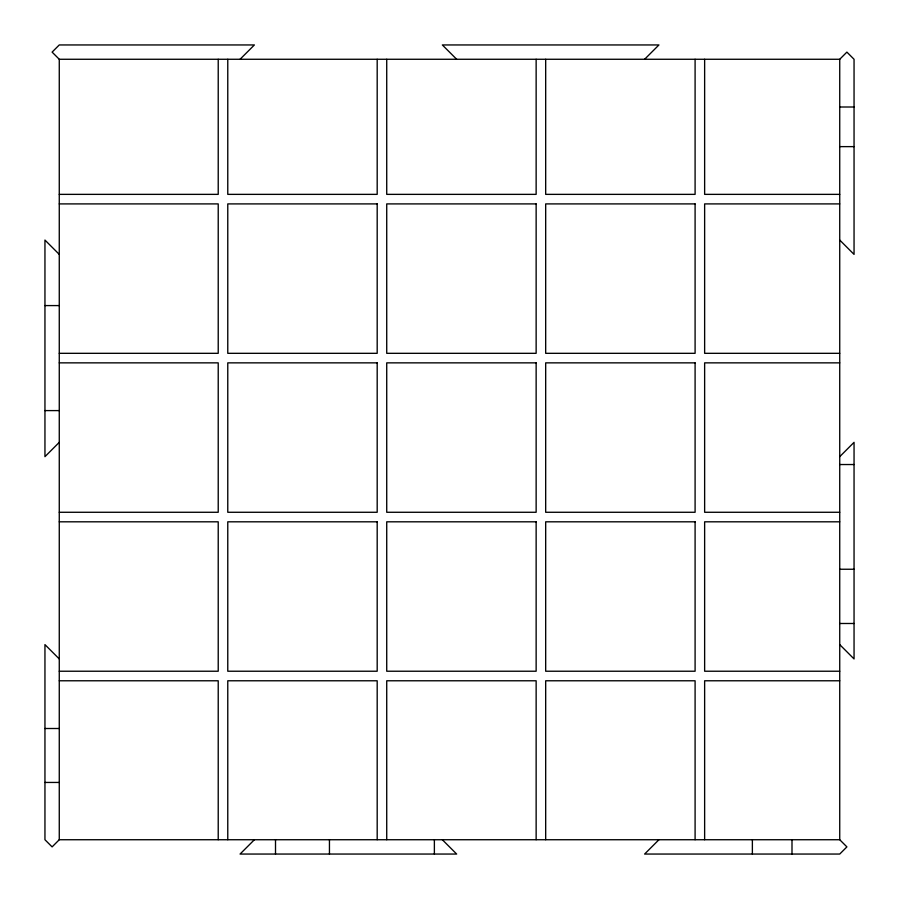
<?xml version="1.0" encoding="UTF-8"?>
<svg xmlns="http://www.w3.org/2000/svg" width="899" height="899" viewBox="0 0 899 899"><rect width="100%" height="100%" fill="white"/><g stroke="black" fill="none" stroke-linecap="round" stroke-linejoin="round"><path stroke-width="1.35" d="M240.067 59.267L254.383 44.95L59.267 44.95L52.108 52.108L59.267 59.267L839.733 59.267L846.892 52.108L854.05 59.267L854.05 254.383L839.733 240.067M59.267 442.342L44.95 456.658L44.95 240.067L59.267 254.383M644.617 59.267L658.933 44.95L442.342 44.95L456.658 59.267M658.933 839.733L644.617 854.05L839.733 854.05L846.892 846.892L839.733 839.733L59.267 839.733L52.108 846.892L44.95 839.733L44.95 644.617L59.267 658.933M254.383 839.733L240.067 854.05L456.658 854.05L442.342 839.733M839.733 456.658L854.05 442.342L854.05 658.933L839.733 644.617M839.733 107.003L854.05 107.003M839.733 146.627L854.05 146.627M59.267 194.364L218.221 194.364L218.221 59.267M839.733 194.364L704.636 194.364L704.636 59.267M59.267 203.904L218.221 203.904L218.221 353.318L59.267 353.318M839.733 203.904L704.636 203.904L704.636 353.318L839.733 353.318M44.95 305.581L59.267 305.581M59.267 362.859L218.221 362.859L218.221 512.273L59.267 512.273M839.733 362.859L704.636 362.859L704.636 512.273L839.733 512.273M44.95 410.596L59.267 410.596M839.733 464.536L854.05 464.536M59.267 521.813L218.221 521.813L218.221 671.227L59.267 671.227M839.733 521.813L704.636 521.813L704.636 671.227L839.733 671.227M839.733 569.247L854.05 569.247M839.733 623.49L854.05 623.49M59.267 680.779L218.221 680.779L218.221 839.733M839.733 680.779L704.636 680.779L704.636 839.733M44.95 728.505L59.267 728.505M44.95 782.445L59.267 782.445M839.733 59.267L839.733 839.733M791.997 839.733L791.997 854.05M752.373 839.733L752.373 854.05M695.096 59.267L695.096 194.364L545.682 194.364L545.682 59.267M695.096 839.733L695.096 680.779L545.682 680.779L545.682 839.733M536.141 59.267L536.141 194.364L386.727 194.364L386.727 59.267M536.141 839.733L536.141 680.779L386.727 680.779L386.727 839.733M434.374 839.733L434.374 854.05M377.187 59.267L377.187 194.364L227.773 194.364L227.773 59.267M377.187 839.733L377.187 680.779L227.773 680.779L227.773 839.733M329.45 839.733L329.45 854.05M275.51 839.733L275.51 854.05M59.267 59.267L59.267 839.733M377.187 203.904L227.773 203.904L227.773 353.318L377.187 353.318L377.187 203.904M536.141 203.904L386.727 203.904L386.727 353.318L536.141 353.318L536.141 203.904M695.096 203.904L545.682 203.904L545.682 353.318L695.096 353.318L695.096 203.904M377.187 362.859L227.773 362.859L227.773 512.273L377.187 512.273L377.187 362.859M536.141 362.859L386.727 362.859L386.727 512.273L536.141 512.273L536.141 362.859M695.096 362.859L545.682 362.859L545.682 512.273L695.096 512.273L695.096 362.859M377.187 521.813L227.773 521.813L227.773 671.227L377.187 671.227L377.187 521.813M536.141 521.813L386.727 521.813L386.727 671.227L536.141 671.227L536.141 521.813M695.096 521.813L545.682 521.813L545.682 671.227L695.096 671.227L695.096 521.813"/></g></svg>
